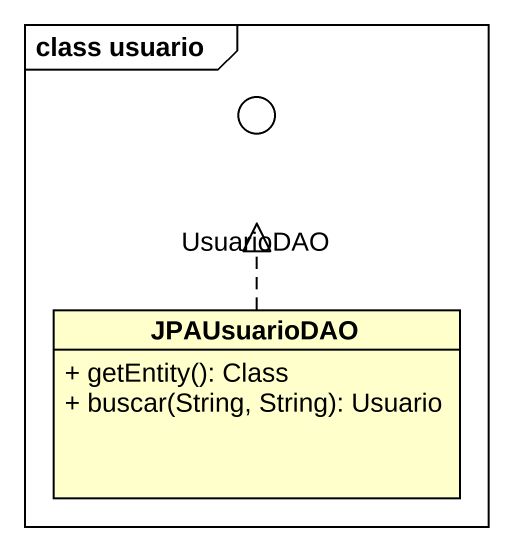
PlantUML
@startuml
mainframe class usuario
allowmixing
hide circle
hide empty members
skinparam classAttributeIconSize 0
() UsuarioDAO <<interface>>
class JPAUsuarioDAO {
  + getEntity(): Class
  + buscar(String, String): Usuario
}
JPAUsuarioDAO .up.|> UsuarioDAO
@enduml
